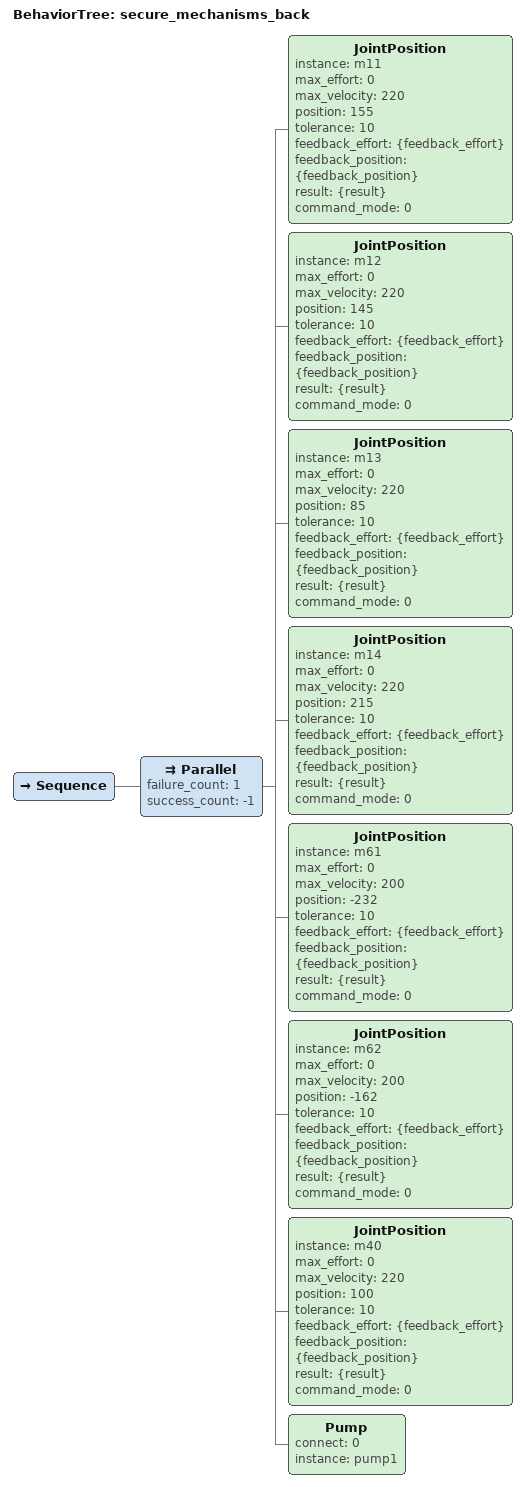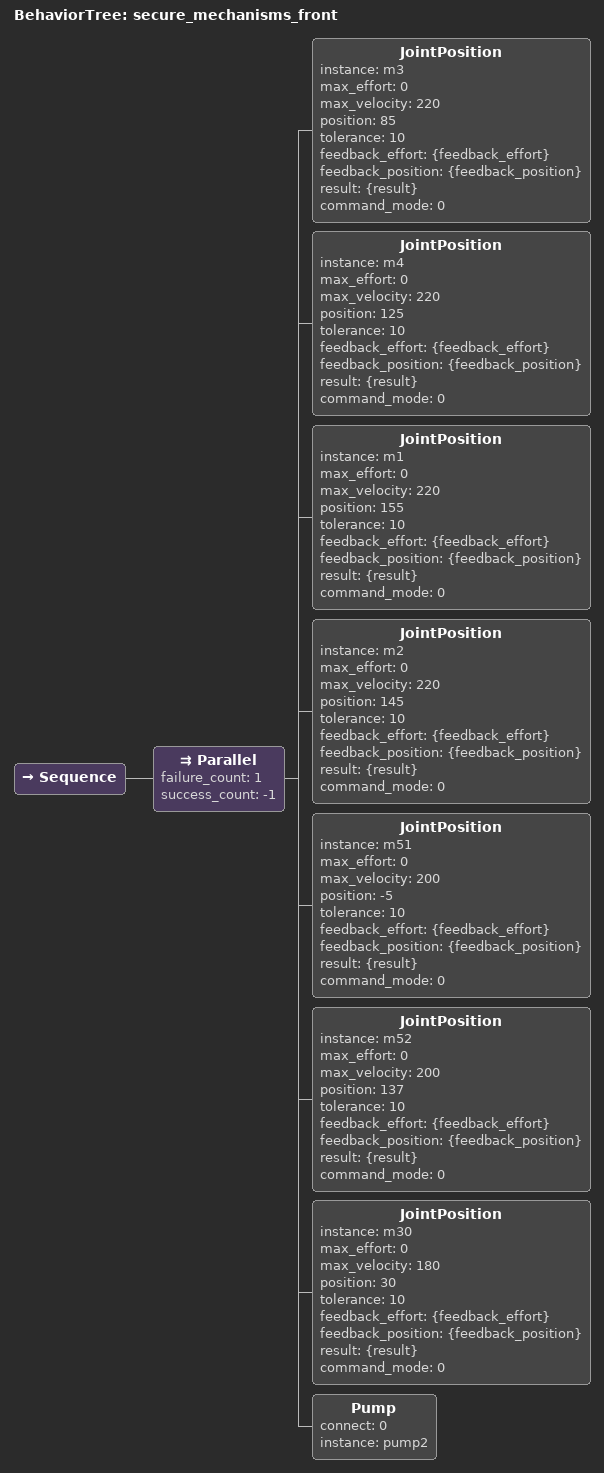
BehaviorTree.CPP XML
<?xml version="1.0" encoding="UTF-8"?>
<root BTCPP_format="4">
  <BehaviorTree ID="secure_mechanisms_back">
    <Sequence>
      <Parallel failure_count="1"
                success_count="-1">
        <JointPosition instance="m11"
                       max_effort="0"
                       max_velocity="220"
                       position="155"
                       tolerance="10"
                       feedback_effort="{feedback_effort}"
                       feedback_position="{feedback_position}"
                       result="{result}"
                       command_mode="0"/>
        <JointPosition instance="m12"
                       max_effort="0"
                       max_velocity="220"
                       position="145"
                       tolerance="10"
                       feedback_effort="{feedback_effort}"
                       feedback_position="{feedback_position}"
                       result="{result}"
                       command_mode="0"/>
        <JointPosition instance="m13"
                       max_effort="0"
                       max_velocity="220"
                       position="85"
                       tolerance="10"
                       feedback_effort="{feedback_effort}"
                       feedback_position="{feedback_position}"
                       result="{result}"
                       command_mode="0"/>
        <JointPosition instance="m14"
                       max_effort="0"
                       max_velocity="220"
                       position="215"
                       tolerance="10"
                       feedback_effort="{feedback_effort}"
                       feedback_position="{feedback_position}"
                       result="{result}"
                       command_mode="0"/>
        <JointPosition instance="m61"
                       max_effort="0"
                       max_velocity="200"
                       position="-232"
                       tolerance="10"
                       feedback_effort="{feedback_effort}"
                       feedback_position="{feedback_position}"
                       result="{result}"
                       command_mode="0"/>
        <JointPosition instance="m62"
                       max_effort="0"
                       max_velocity="200"
                       position="-162"
                       tolerance="10"
                       feedback_effort="{feedback_effort}"
                       feedback_position="{feedback_position}"
                       result="{result}"
                       command_mode="0"/>
        <JointPosition instance="m40"
                       max_effort="0"
                       max_velocity="220"
                       position="100"
                       tolerance="10"
                       feedback_effort="{feedback_effort}"
                       feedback_position="{feedback_position}"
                       result="{result}"
                       command_mode="0"/>
        <Pump connect="0"
              instance="pump1"/>
      </Parallel>
    </Sequence>
  </BehaviorTree>

  <BehaviorTree ID="secure_mechanisms_front">
    <Sequence>
      <Parallel failure_count="1"
                success_count="-1">
        <JointPosition instance="m3"
                       max_effort="0"
                       max_velocity="220"
                       position="85"
                       tolerance="10"
                       feedback_effort="{feedback_effort}"
                       feedback_position="{feedback_position}"
                       result="{result}"
                       command_mode="0"/>
        <JointPosition instance="m4"
                       max_effort="0"
                       max_velocity="220"
                       position="125"
                       tolerance="10"
                       feedback_effort="{feedback_effort}"
                       feedback_position="{feedback_position}"
                       result="{result}"
                       command_mode="0"/>
        <JointPosition instance="m1"
                       max_effort="0"
                       max_velocity="220"
                       position="155"
                       tolerance="10"
                       feedback_effort="{feedback_effort}"
                       feedback_position="{feedback_position}"
                       result="{result}"
                       command_mode="0"/>
        <JointPosition instance="m2"
                       max_effort="0"
                       max_velocity="220"
                       position="145"
                       tolerance="10"
                       feedback_effort="{feedback_effort}"
                       feedback_position="{feedback_position}"
                       result="{result}"
                       command_mode="0"/>
        <JointPosition instance="m51"
                       max_effort="0"
                       max_velocity="200"
                       position="-5"
                       tolerance="10"
                       feedback_effort="{feedback_effort}"
                       feedback_position="{feedback_position}"
                       result="{result}"
                       command_mode="0"/>
        <JointPosition instance="m52"
                       max_effort="0"
                       max_velocity="200"
                       position="137"
                       tolerance="10"
                       feedback_effort="{feedback_effort}"
                       feedback_position="{feedback_position}"
                       result="{result}"
                       command_mode="0"/>
        <JointPosition instance="m30"
                       max_effort="0"
                       max_velocity="180"
                       position="30"
                       tolerance="10"
                       feedback_effort="{feedback_effort}"
                       feedback_position="{feedback_position}"
                       result="{result}"
                       command_mode="0"/>
        <Pump connect="0"
              instance="pump2"/>
      </Parallel>
    </Sequence>
  </BehaviorTree>

</root>
